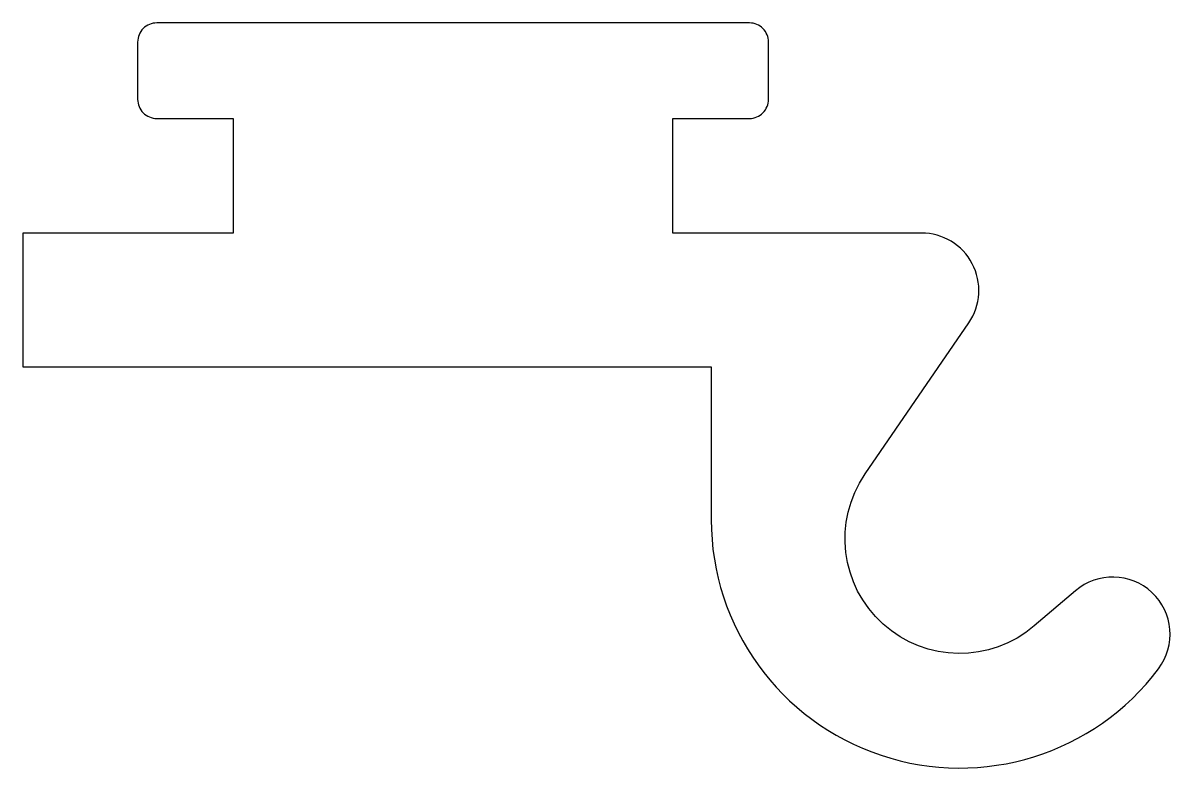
# Model space of a CAD drawing. Extents: x 142.9 to 172.9, y 210.1 to 229.6.
import ezdxf

# ---------------------------------------------------------------- set-up
doc = ezdxf.new("R2010")
doc.units = 0
doc.header["$LTSCALE"] = 15
doc.layers.add('ANA', color=220, linetype='CONTINUOUS')

msp = doc.modelspace()

# ---------------------------------------------------------------- linework, layer by layer
at = {"layer": 'ANA', "color": 0}
msp.add_lwpolyline([(167.677, 221.801, 0.603423), (166.44, 224.15), (159.94, 224.15), (159.94, 227.15), (161.94, 227.15, 0.414214), (162.44, 227.65), (162.44, 229.15, 0.414214), (161.94, 229.65), (146.44, 229.65, 0.414214), (145.94, 229.15), (145.94, 227.65, 0.414214), (146.44, 227.15), (148.44, 227.15), (148.44, 224.15), (142.94, 224.15), (142.94, 220.65), (160.94, 220.65), (160.94, 216.65, 0.720759), (172.64, 212.75, 0.895818), (170.465, 214.789), (169.39, 213.87, -0.876817), (164.966, 217.846)], format="xyb", close=True, dxfattribs=at)

doc.saveas('drawing.dxf')
